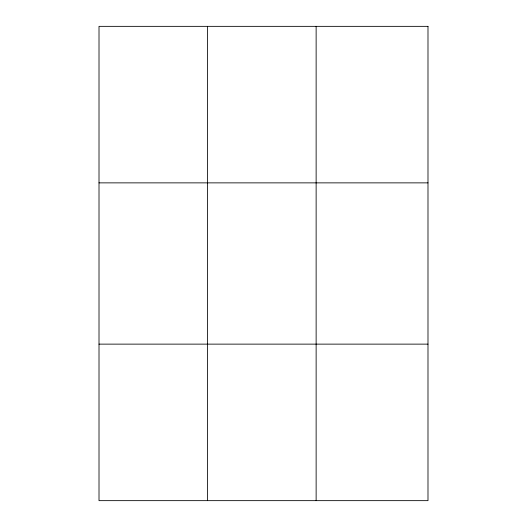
<?xml version="1.0" encoding="UTF-8"?>
<svg xmlns="http://www.w3.org/2000/svg" width="527" height="527" viewBox="0 0 527 527"><rect width="100%" height="100%" fill="white"/><g stroke="black" fill="none" stroke-linecap="round" stroke-linejoin="round"><path stroke-width="0.79" d="M207.572 500.65L207.572 26.35M316.134 500.65L316.134 26.35M99.01 182.869L427.99 182.869M99.01 344.131L427.99 344.131M427.99 26.35L427.99 500.65L99.01 500.65L99.01 26.35L427.99 26.35"/></g></svg>
